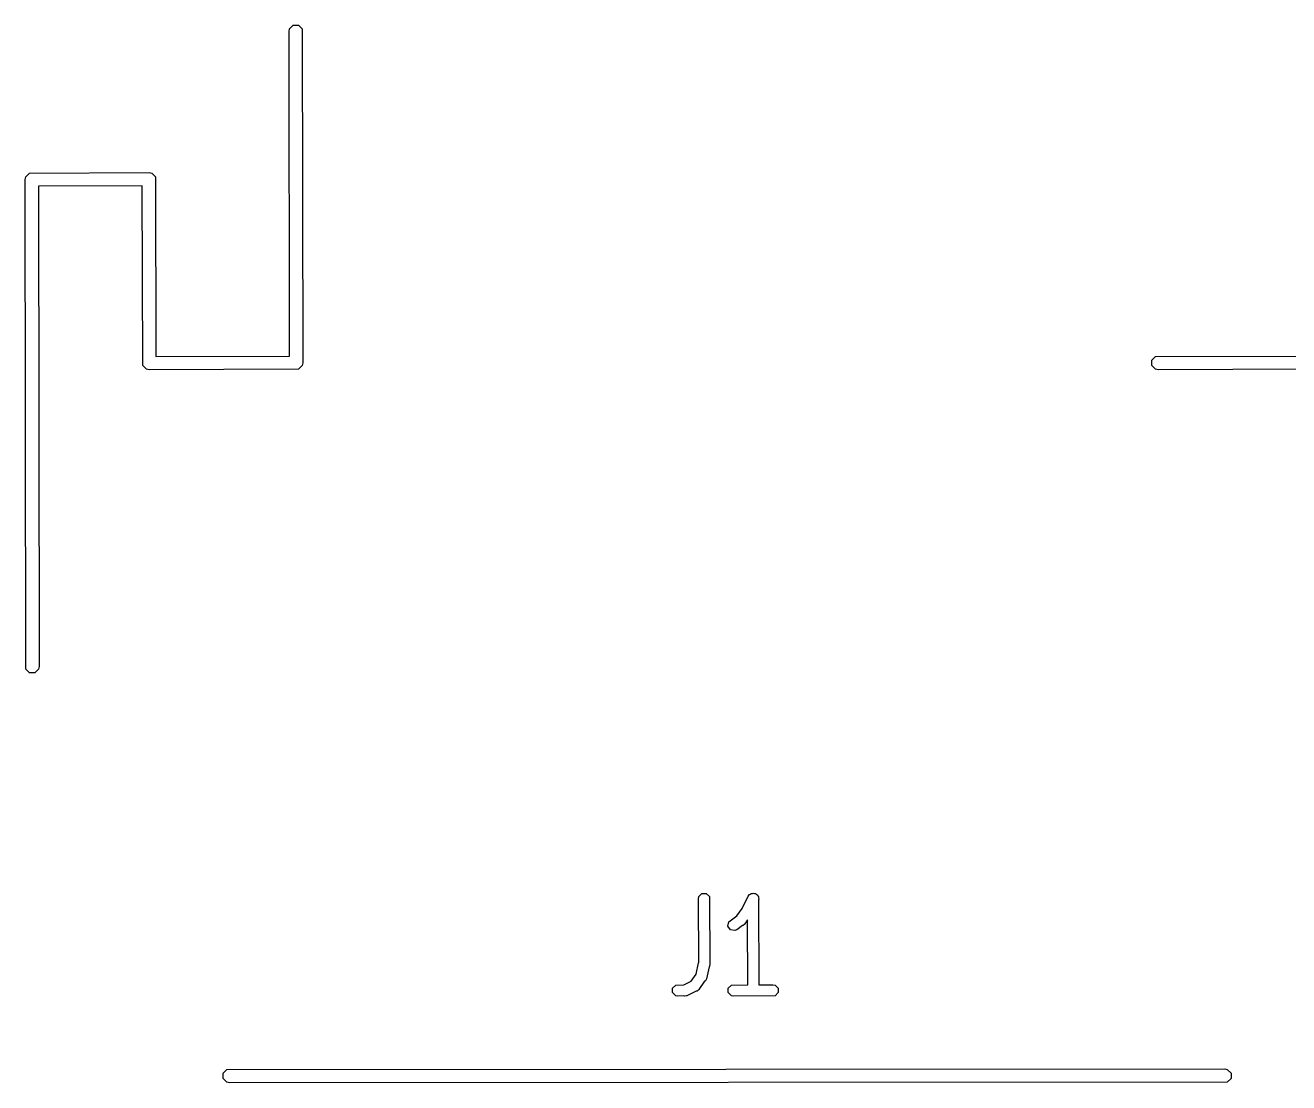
# Model space of a CAD drawing. Extents: x 124 to 187.4, y -113.2 to -74.
# Drawn here: x 124.56 to 135.58, y -113.11 to -103.88 of the extents above; entities that cross this region are included whole.
import ezdxf

# ---------------------------------------------------------------- set-up
doc = ezdxf.new("R2010")
doc.units = 0
doc.layers.add('BLACK', color=7, linetype='CONTINUOUS')

msp = doc.modelspace()

# ---------------------------------------------------------------- linework, layer by layer
at = {"layer": 'BLACK', "linetype": 'CONTINUOUS'}
for p, q in [((126.862067, -103.917039), (126.894539, -103.884567)), ((126.894539, -103.884567), (126.940461, -103.884567)), ((126.940461, -103.884567), (126.972933, -103.917039)), ((126.8575, -103.94), (126.862067, -103.917039)), ((126.861937, -106.770194), (126.8575, -103.94)), ((126.972933, -103.917039), (126.9775, -106.83)), ((124.5575, -105.23), (124.562067, -105.207039)), ((124.562067, -105.207039), (124.594539, -105.174567)), ((124.594539, -105.174567), (125.6375, -105.17)), ((125.6375, -105.17), (125.660461, -105.174567)), ((125.660461, -105.174567), (125.692933, -105.207039)), ((125.692933, -105.207039), (125.697343, -106.774276)), ((124.562067, -109.502961), (124.5575, -105.23)), ((125.577657, -105.285795), (124.673021, -105.289756)), ((124.673021, -105.289756), (124.6775, -109.48)), ((125.582067, -106.852961), (125.577657, -105.285795)), ((125.614539, -106.885433), (125.582067, -106.852961)), ((125.697343, -106.774276), (126.861937, -106.770194)), ((126.972933, -106.852961), (126.940461, -106.885433)), ((126.9775, -106.83), (126.972933, -106.852961)), ((134.382067, -106.807039), (134.414539, -106.774567)), ((134.382067, -106.852961), (134.382067, -106.807039)), ((134.414539, -106.885433), (134.382067, -106.852961)), ((134.414539, -106.774567), (135.661834, -106.770195)), ((125.6375, -106.89), (125.614539, -106.885433)), ((126.940461, -106.885433), (125.6375, -106.89)), ((134.4375, -106.89), (134.414539, -106.885433)), ((135.740461, -106.885433), (134.4375, -106.89)), ((124.594539, -109.535433), (124.562067, -109.502961)), ((124.672933, -109.502961), (124.640461, -109.535433)), ((124.6775, -109.48), (124.672933, -109.502961)), ((124.640461, -109.535433), (124.594539, -109.535433)), ((130.427499, -111.504895), (130.431305, -111.485761)), ((130.431075, -112.059787), (130.427499, -111.504895)), ((130.431305, -111.485761), (130.458365, -111.458701)), ((130.458365, -111.458701), (130.496633, -111.458701)), ((130.496633, -111.458701), (130.523693, -111.485761)), ((130.523693, -111.485761), (130.527499, -112.076323)), ((130.813249, -111.585305), (130.86135, -111.482534)), ((130.86135, -111.482534), (130.873311, -111.467122)), ((130.873311, -111.467122), (130.881118, -111.464519)), ((130.881118, -111.464519), (130.886937, -111.458701)), ((130.886937, -111.458701), (130.898575, -111.458701)), ((130.898575, -111.458701), (130.909616, -111.455021)), ((130.909616, -111.455021), (130.916976, -111.458701)), ((130.916976, -111.458701), (130.925205, -111.458701)), ((130.925205, -111.458701), (130.933434, -111.46693)), ((130.933434, -111.46693), (130.943844, -111.472135)), ((130.943844, -111.472135), (130.946446, -111.479942)), ((130.946446, -111.479942), (130.952265, -111.485761)), ((130.952265, -111.485761), (130.952319, -111.497563)), ((130.952319, -111.497563), (130.955945, -111.50844)), ((130.763463, -111.654196), (130.808928, -111.58918)), ((130.808928, -111.58918), (130.813249, -111.585305)), ((130.955945, -111.50844), (130.952405, -111.516002)), ((130.952405, -111.516002), (130.955844, -112.256174)), ((130.685593, -111.743169), (130.693098, -111.705644)), ((130.693098, -111.705644), (130.763463, -111.654196)), ((130.831785, -111.725371), (130.81726, -111.738395)), ((130.833286, -111.723224), (130.831785, -111.725371)), ((130.833329, -111.723193), (130.833286, -111.723224)), ((130.833337, -111.72315), (130.833329, -111.723193)), ((130.856928, -111.689414), (130.833337, -111.72315)), ((130.859566, -112.257186), (130.856928, -111.689414)), ((130.70682, -111.77501), (130.685593, -111.743169)), ((130.744345, -111.782515), (130.70682, -111.77501)), ((130.762377, -111.775069), (130.744345, -111.782515)), ((130.811389, -111.739233), (130.762377, -111.775069)), ((130.81726, -111.738395), (130.811389, -111.739233)), ((130.364125, -112.224678), (130.407158, -112.163139)), ((130.407158, -112.163139), (130.428992, -112.064197)), ((130.428992, -112.064197), (130.431075, -112.059787)), ((130.520375, -112.098774), (130.497435, -112.202736)), ((130.523693, -112.095457), (130.520375, -112.098774)), ((130.527499, -112.076323), (130.523693, -112.095457)), ((130.202734, -112.285761), (130.229794, -112.258701)), ((130.229794, -112.258701), (130.301395, -112.255128)), ((130.301395, -112.255128), (130.364125, -112.224678)), ((130.482425, -112.22438), (130.431785, -112.2968)), ((130.489102, -112.220375), (130.482425, -112.22438)), ((130.497172, -112.203292), (130.489102, -112.220375)), ((130.497364, -112.203018), (130.497172, -112.203292)), ((130.497435, -112.202736), (130.497349, -112.202916)), ((130.497349, -112.202916), (130.497364, -112.203018)), ((130.688448, -112.285761), (130.715508, -112.258701)), ((130.715508, -112.258701), (130.859566, -112.257186)), ((130.955844, -112.256174), (131.077499, -112.254895)), ((131.077499, -112.254895), (131.096633, -112.258701)), ((131.096633, -112.258701), (131.123693, -112.285761)), ((130.202734, -112.324029), (130.202734, -112.285761)), ((130.229794, -112.351089), (130.202734, -112.324029)), ((130.248928, -112.354895), (130.229794, -112.351089)), ((130.300675, -112.352312), (130.248928, -112.354895)), ((130.307347, -112.354879), (130.300675, -112.352312)), ((130.323848, -112.351156), (130.307347, -112.354879)), ((130.325205, -112.351089), (130.323848, -112.351156)), ((130.325512, -112.350781), (130.325205, -112.351089)), ((130.326378, -112.350586), (130.325512, -112.350781)), ((130.40747, -112.311222), (130.326378, -112.350586)), ((130.41726, -112.309824), (130.40747, -112.311222)), ((130.425414, -112.302511), (130.41726, -112.309824)), ((130.428031, -112.301242), (130.425414, -112.302511)), ((130.428662, -112.299599), (130.428031, -112.301242)), ((130.431785, -112.2968), (130.428662, -112.299599)), ((130.688448, -112.324029), (130.688448, -112.285761)), ((130.715508, -112.351089), (130.688448, -112.324029)), ((130.734642, -112.354895), (130.715508, -112.351089)), ((131.096633, -112.351089), (130.734642, -112.354895)), ((131.123693, -112.324029), (131.096633, -112.351089)), ((131.123693, -112.285761), (131.123693, -112.324029)), ((126.282067, -113.027039), (126.314539, -112.994567)), ((126.282067, -113.072961), (126.282067, -113.027039)), ((126.314539, -112.994567), (135.0175, -112.99)), ((135.0175, -112.99), (135.040461, -112.994567)), ((135.040461, -112.994567), (135.072933, -113.027039)), ((135.072933, -113.027039), (135.072933, -113.072961)), ((126.314539, -113.105433), (126.282067, -113.072961)), ((126.3375, -113.11), (126.314539, -113.105433)), ((135.040461, -113.105433), (126.3375, -113.11)), ((135.072933, -113.072961), (135.040461, -113.105433))]:
    msp.add_line(p, q, dxfattribs=at)

doc.saveas('drawing.dxf')
